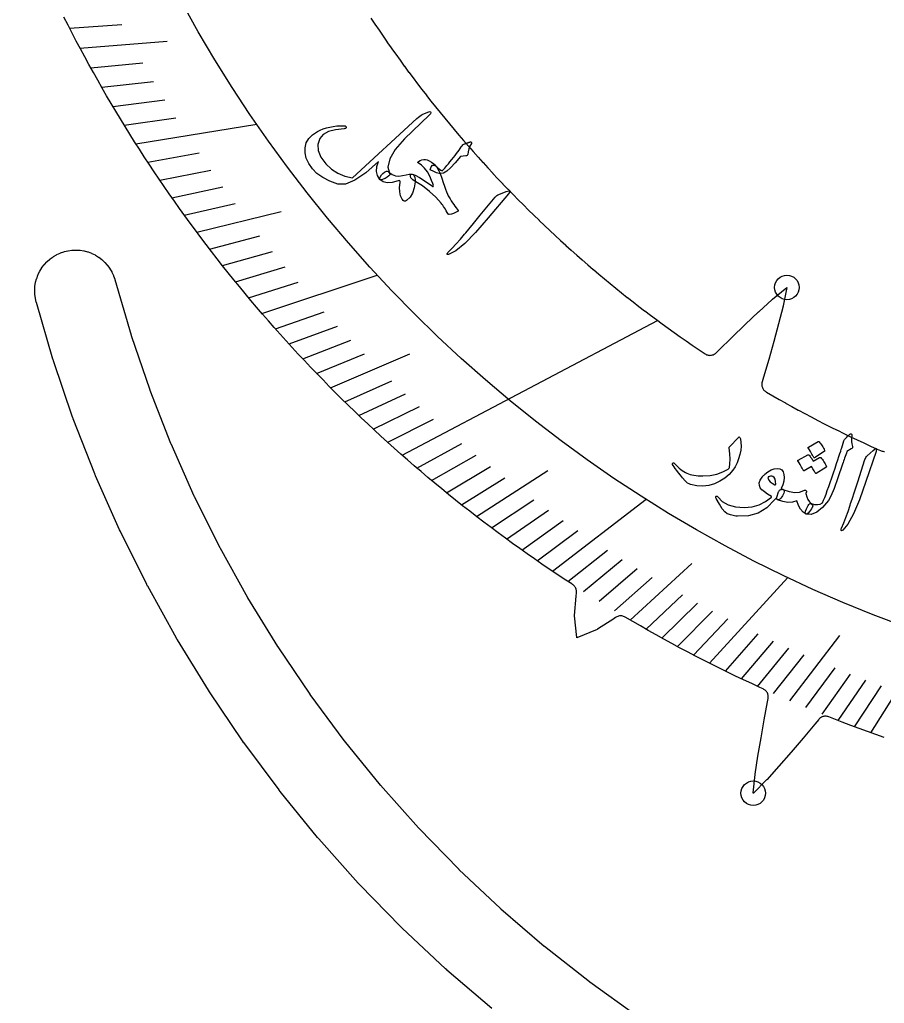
# Model space of a CAD drawing. Header units: millimetres. Extents: x -58 to 58, y -58 to 58.
# Drawn here: x -38.59 to -13.83, y -30.32 to -2.14 of the extents above; entities that cross this region are included whole.
import ezdxf

# ---------------------------------------------------------------- set-up
doc = ezdxf.new("R2010")
doc.units = ezdxf.units.MM
for name, color, linetype in [('CUT_INNER', 6, 'Continuous'), ('ENGRAVE', 7, 'Continuous'), ('ENGRAVE_FINE', 8, 'Continuous'), ('TEXT', 5, 'Continuous')]:
    doc.layers.add(name, color=color, linetype=linetype)

msp = doc.modelspace()

# ---------------------------------------------------------------- linework, layer by layer
at = {"layer": 'CUT_INNER'}
for points in [[(-13.834, -22.7099), (-14.0756, -22.6243), (-14.3168, -22.5372), (-14.5574, -22.4486), (-14.7974, -22.3585), (-15.0369, -22.267), (-15.2758, -22.174), (-15.4265, -22.1143), (-15.4494, -22.1065), (-15.4729, -22.1009), (-15.4969, -22.0976), (-15.521, -22.0967), (-15.5452, -22.0981), (-15.5691, -22.1019), (-15.5925, -22.1079), (-15.6153, -22.1162), (-15.6371, -22.1266), (-15.6578, -22.1391), (-15.6772, -22.1535), (-15.6952, -22.1697), (-15.7114, -22.1876), (-15.8226, -22.3224), (-15.8235, -22.3235), (-16.1617, -22.7243), (-16.5053, -23.1247), (-16.8524, -23.5235), (-16.8533, -23.5245), (-17.2026, -23.9173), (-17.2077, -23.9228), (-17.5833, -24.2973), (-17.5875, -24.3011), (-17.5873, -24.2959), (-17.536, -23.7675), (-17.535, -23.7601), (-17.4529, -23.2409), (-17.4527, -23.2396), (-17.365, -22.72), (-17.2735, -22.2007), (-17.1779, -21.6829), (-17.1776, -21.6815), (-17.1599, -21.5916), (-17.1564, -21.5679), (-17.1552, -21.5441), (-17.1563, -21.5202), (-17.1597, -21.4965), (-17.1652, -21.4733), (-17.173, -21.4507), (-17.1829, -21.429), (-17.1949, -21.4083), (-17.2087, -21.3888), (-17.2244, -21.3708), (-17.2417, -21.3543), (-17.2605, -21.3396), (-17.2806, -21.3267), (-17.3018, -21.3158), (-17.3991, -21.2716), (-17.6319, -21.1641), (-17.864, -21.0552), (-18.0954, -20.9449), (-18.3261, -20.8331), (-18.5562, -20.72), (-18.7855, -20.6054), (-19.0142, -20.4894), (-19.2421, -20.3721), (-19.4693, -20.2533), (-19.6958, -20.1332), (-19.9216, -20.0116), (-20.1465, -19.8887), (-20.3708, -19.7644), (-20.5942, -19.6387), (-20.8169, -19.5116), (-21.0388, -19.3832), (-21.2542, -19.2568), (-21.2757, -19.2455), (-21.2983, -19.2364), (-21.3217, -19.2295), (-21.3456, -19.2249), (-21.3698, -19.2227), (-21.3942, -19.2228), (-21.4184, -19.2253), (-21.4423, -19.2301), (-21.4655, -19.2373), (-21.488, -19.2466), (-21.5095, -19.2582), (-21.5297, -19.2717), (-21.5677, -19.2999), (-21.5757, -19.3054), (-22.0502, -19.6036), (-22.0547, -19.6062), (-22.0595, -19.6084), (-22.6334, -19.8468), (-22.6389, -19.8487), (-22.6397, -19.843), (-22.7, -19.2245), (-22.7003, -19.2192), (-22.7002, -19.214), (-22.6608, -18.655), (-22.6598, -18.6454), (-22.6486, -18.5701), (-22.6462, -18.5464), (-22.6461, -18.5225), (-22.6482, -18.4988), (-22.6527, -18.4754), (-22.6593, -18.4525), (-22.6681, -18.4303), (-22.6789, -18.4091), (-22.6917, -18.389), (-22.7064, -18.3702), (-22.7228, -18.3529), (-22.7408, -18.3372), (-22.7602, -18.3234), (-22.7848, -18.3074), (-22.9993, -18.167), (-23.2129, -18.0252), (-23.4256, -17.8821), (-23.6375, -17.7377), (-23.8484, -17.592), (-24.0585, -17.445), (-24.2677, -17.2968), (-24.4759, -17.1472), (-24.6832, -16.9964), (-24.8896, -16.8443), (-25.0951, -16.691), (-25.2996, -16.5364), (-25.5032, -16.3805), (-25.7058, -16.2234), (-25.9074, -16.0651), (-26.1081, -15.9055), (-26.3077, -15.7447), (-26.5064, -15.5826), (-26.7041, -15.4194), (-26.9008, -15.2549), (-27.0965, -15.0893), (-27.2911, -14.9224), (-27.4847, -14.7543), (-27.6773, -14.5851), (-27.8689, -14.4147), (-28.0594, -14.2431), (-28.2488, -14.0704), (-28.4372, -13.8964), (-28.6245, -13.7214), (-28.8107, -13.5452), (-28.9958, -13.3678), (-29.1799, -13.1893), (-29.3628, -13.0097), (-29.5447, -12.829), (-29.7254, -12.6472), (-29.905, -12.4642), (-30.0835, -12.2802), (-30.2609, -12.0951), (-30.4371, -11.9088), (-30.6122, -11.7215), (-30.7861, -11.5332), (-30.9588, -11.3437), (-31.1304, -11.1532), (-31.3008, -10.9617), (-31.4701, -10.7691), (-31.6381, -10.5755), (-31.805, -10.3809), (-31.9707, -10.1852), (-32.1352, -9.9885), (-32.2984, -9.7909), (-32.4604, -9.5922), (-32.6213, -9.3925), (-32.7809, -9.1919), (-32.9392, -8.9902), (-33.0963, -8.7876), (-33.2522, -8.5841), (-33.4068, -8.3796), (-33.5602, -8.1741), (-33.7123, -7.9677), (-33.8631, -7.7604), (-34.0126, -7.5522), (-34.1609, -7.343), (-34.3079, -7.133), (-34.4536, -6.922), (-34.598, -6.7101), (-34.7411, -6.4974), (-34.8829, -6.2838), (-35.0233, -6.0693), (-35.1625, -5.854), (-35.3003, -5.6378), (-35.4368, -5.4208), (-35.572, -5.203), (-35.7058, -4.9843), (-35.8383, -4.7648), (-35.9694, -4.5445), (-36.0992, -4.3234), (-36.2276, -4.1015), (-36.3547, -3.8788), (-36.4804, -3.6553), (-36.6047, -3.4311), (-36.7276, -3.2061), (-36.8492, -2.9804), (-36.9693, -2.7539), (-37.0881, -2.5267), (-37.2055, -2.2988), (-37.3215, -2.0702)], [(-28.5337, -2.0976), (-28.4186, -2.271), (-28.4178, -2.2723), (-28.3016, -2.4451), (-28.3007, -2.4463), (-28.1835, -2.6183), (-28.1826, -2.6196), (-28.0643, -2.7909), (-28.0634, -2.7922), (-27.9441, -2.9627), (-27.9432, -2.964), (-27.8228, -3.1338), (-27.8219, -3.1351), (-27.7005, -3.3042), (-27.6996, -3.3054), (-27.5771, -3.4738), (-27.5762, -3.475), (-27.4527, -3.6426), (-27.4518, -3.6438), (-27.3272, -3.8107), (-27.3263, -3.8119), (-27.2008, -3.978), (-27.1998, -3.9792), (-27.0733, -4.1445), (-27.0723, -4.1457), (-26.9448, -4.3102), (-26.9438, -4.3114), (-26.8152, -4.4751), (-26.8143, -4.4763), (-26.6847, -4.6393), (-26.6838, -4.6405), (-26.5532, -4.8026), (-26.5522, -4.8038), (-26.4206, -4.9651), (-26.4197, -4.9663), (-26.2871, -5.1268), (-26.2861, -5.128), (-26.1526, -5.2877), (-26.1516, -5.2889), (-26.0171, -5.4478), (-26.0161, -5.4489), (-25.8806, -5.607), (-25.8796, -5.6081), (-25.7431, -5.7654), (-25.7421, -5.7665), (-25.6047, -5.9229), (-25.6037, -5.924), (-25.4653, -6.0796), (-25.4643, -6.0807), (-25.3249, -6.2354), (-25.3239, -6.2365), (-25.1836, -6.3904), (-25.1826, -6.3915), (-25.0414, -6.5444), (-25.0403, -6.5456), (-24.8982, -6.6977), (-24.8971, -6.6988), (-24.754, -6.85), (-24.753, -6.8511), (-24.609, -7.0014), (-24.6079, -7.0025), (-24.463, -7.152), (-24.4619, -7.1531), (-24.316, -7.3016), (-24.315, -7.3027), (-24.1682, -7.4504), (-24.1671, -7.4515), (-24.0195, -7.5982), (-24.0184, -7.5993), (-23.8698, -7.7451), (-23.8687, -7.7462), (-23.7193, -7.8911), (-23.7182, -7.8922), (-23.5678, -8.0362), (-23.5667, -8.0373), (-23.4155, -8.1804), (-23.4144, -8.1814), (-23.2623, -8.3236), (-23.2612, -8.3246), (-23.1082, -8.4658), (-23.1071, -8.4669), (-22.9533, -8.6072), (-22.9521, -8.6082), (-22.7975, -8.7475), (-22.7963, -8.7485), (-22.6408, -8.8869), (-22.6396, -8.8879), (-22.4833, -9.0254), (-22.4821, -9.0264), (-22.3249, -9.1628), (-22.3237, -9.1638), (-22.1657, -9.2993), (-22.1645, -9.3003), (-22.0056, -9.4348), (-22.0044, -9.4358), (-21.8447, -9.5694), (-21.8436, -9.5704), (-21.683, -9.7029), (-21.6819, -9.7039), (-21.5205, -9.8355), (-21.5193, -9.8364), (-21.3572, -9.967), (-21.356, -9.968), (-21.1931, -10.0976), (-21.1919, -10.0985), (-21.0281, -10.2271), (-21.0269, -10.228), (-20.8624, -10.3556), (-20.8612, -10.3565), (-20.6959, -10.4831), (-20.6947, -10.484), (-20.5286, -10.6096), (-20.5274, -10.6105), (-20.3606, -10.735), (-20.3593, -10.7359), (-20.1918, -10.8594), (-20.1905, -10.8603), (-20.0222, -10.9828), (-20.0209, -10.9837), (-19.8518, -11.1051), (-19.8506, -11.106), (-19.6807, -11.2264), (-19.6795, -11.2273), (-19.5089, -11.3467), (-19.5077, -11.3475), (-19.3364, -11.4658), (-19.3351, -11.4667), (-19.1631, -11.584), (-19.1618, -11.5848), (-18.9891, -11.701), (-18.9878, -11.7019), (-18.9651, -11.7169), (-18.9441, -11.7294), (-18.922, -11.7398), (-18.8989, -11.748), (-18.8752, -11.7539), (-18.8511, -11.7575), (-18.8266, -11.7586), (-18.8022, -11.7574), (-18.7781, -11.7538), (-18.7544, -11.7479), (-18.7313, -11.7397), (-18.7092, -11.7293), (-18.6883, -11.7167), (-18.6686, -11.7022), (-18.6505, -11.6858), (-18.5749, -11.6106), (-18.5739, -11.6096), (-18.1979, -11.2438), (-17.8168, -10.8791), (-17.4323, -10.5162), (-17.4313, -10.5153), (-17.0452, -10.1586), (-17.0395, -10.1537), (-16.6287, -9.8175), (-16.6245, -9.8144), (-16.6253, -9.82), (-16.7281, -10.3403), (-16.7298, -10.3477), (-16.8623, -10.8563), (-16.8627, -10.8576), (-17.001, -11.3661), (-17.1429, -11.8739), (-17.2888, -12.3799), (-17.2892, -12.3812), (-17.331, -12.52), (-17.3367, -12.5431), (-17.3403, -12.5666), (-17.3415, -12.5903), (-17.3406, -12.6141), (-17.3373, -12.6377), (-17.3319, -12.6608), (-17.3243, -12.6833), (-17.3145, -12.705), (-17.3028, -12.7257), (-17.2891, -12.7452), (-17.2737, -12.7633), (-17.2566, -12.7798), (-17.238, -12.7946), (-17.2181, -12.8076), (-17.2107, -12.8119), (-17.2094, -12.8127), (-17.0292, -12.917), (-17.0279, -12.9178), (-16.8471, -13.0209), (-16.8457, -13.0217), (-16.6643, -13.1237), (-16.6629, -13.1245), (-16.4809, -13.2254), (-16.4795, -13.2262), (-16.2968, -13.326), (-16.2955, -13.3267), (-16.1122, -13.4254), (-16.1108, -13.4261), (-15.9269, -13.5237), (-15.9256, -13.5244), (-15.7411, -13.6209), (-15.7397, -13.6216), (-15.5546, -13.7169), (-15.5533, -13.7176), (-15.3676, -13.8118), (-15.3662, -13.8124), (-15.18, -13.9055), (-15.1786, -13.9062), (-14.9918, -13.998), (-14.9904, -13.9987), (-14.8031, -14.0894), (-14.8017, -14.0901), (-14.6138, -14.1797), (-14.6124, -14.1804), (-14.4239, -14.2688), (-14.4225, -14.2694), (-14.2335, -14.3567), (-14.2321, -14.3573), (-14.0426, -14.4435), (-14.0412, -14.4441), (-13.943, -14.488), (-13.9205, -14.4968), (-13.8973, -14.5033), (-13.8736, -14.5076), (-13.8496, -14.5096), (-13.8255, -14.5093)], [(-25.0732, -30.4742), (-26.3596, -29.3685), (-26.3617, -29.3667), (-26.3983, -29.3339), (-26.4003, -29.332), (-27.6364, -28.1704), (-27.6384, -28.1684), (-27.6735, -28.134), (-27.6754, -28.132), (-28.8588, -26.9167), (-28.8607, -26.9147), (-28.8942, -26.8788), (-28.8961, -26.8767), (-30.0244, -25.6101), (-30.0262, -25.608), (-30.0581, -25.5706), (-30.0598, -25.5685), (-31.1309, -24.2531), (-31.1326, -24.2509), (-31.1627, -24.2121), (-31.1644, -24.2099), (-32.176, -22.8483), (-32.1777, -22.8461), (-32.2061, -22.806), (-32.2077, -22.8037), (-33.1579, -21.3985), (-33.1594, -21.3962), (-33.186, -21.3549), (-33.1875, -21.3526), (-34.0744, -19.9067), (-34.0759, -19.9043), (-34.1006, -19.8618), (-34.102, -19.8594), (-34.9239, -18.3756), (-34.9252, -18.3731), (-34.9481, -18.3296), (-34.9493, -18.3272), (-35.7046, -16.8083), (-35.7059, -16.8058), (-35.7268, -16.7614), (-35.7279, -16.7588), (-36.4151, -15.208), (-36.4162, -15.2054), (-36.4351, -15.1601), (-36.4361, -15.1575), (-37.0538, -13.5777), (-37.0548, -13.5751), (-37.0717, -13.529), (-37.0726, -13.5264), (-37.6197, -11.9207), (-37.6205, -11.9181), (-37.6353, -11.8712), (-37.6361, -11.8686), (-38.1109, -10.2418), (-38.1125, -10.2359), (-38.1371, -10.1332), (-38.1394, -10.1212), (-38.1533, -10.0196), (-38.1544, -10.0074), (-38.1584, -9.9049), (-38.1582, -9.8926), (-38.1521, -9.7903), (-38.1508, -9.7781), (-38.1347, -9.6768), (-38.1322, -9.6648), (-38.1062, -9.5656), (-38.1025, -9.5539), (-38.067, -9.4577), (-38.0621, -9.4465), (-38.0173, -9.3542), (-38.0114, -9.3435), (-37.9578, -9.2561), (-37.9509, -9.246), (-37.8889, -9.1642), (-37.881, -9.1548), (-37.8114, -9.0796), (-37.8026, -9.071), (-37.7259, -9.003), (-37.7164, -8.9953), (-37.6334, -8.9351), (-37.6231, -8.9284), (-37.5346, -8.8766), (-37.5237, -8.8709), (-37.4306, -8.828), (-37.4192, -8.8235), (-37.3223, -8.79), (-37.3105, -8.7865), (-37.2108, -8.7626), (-37.1987, -8.7604), (-37.0971, -8.7464), (-37.0849, -8.7453), (-36.9825, -8.7414), (-36.9702, -8.7415), (-36.8678, -8.7476), (-36.8557, -8.749), (-36.7544, -8.7651), (-36.7424, -8.7676), (-36.6432, -8.7935), (-36.6315, -8.7972), (-36.5353, -8.8328), (-36.524, -8.8376), (-36.4318, -8.8824), (-36.4211, -8.8883), (-36.3337, -8.942), (-36.3235, -8.9489), (-36.2418, -9.0108), (-36.2324, -9.0187), (-36.1572, -9.0884), (-36.1486, -9.0971), (-36.0805, -9.1738), (-36.0729, -9.1834), (-36.0126, -9.2664), (-36.0059, -9.2766), (-35.9542, -9.3652), (-35.9485, -9.376), (-35.9056, -9.4692), (-35.9011, -9.4806), (-35.8665, -9.5804), (-35.8647, -9.5862), (-35.3983, -11.184), (-35.395, -11.1946), (-34.8674, -12.7432), (-34.8636, -12.7536), (-34.2678, -14.2773), (-34.2635, -14.2876), (-33.6007, -15.7833), (-33.596, -15.7934), (-32.8675, -17.2583), (-32.8624, -17.2681), (-32.0696, -18.6992), (-32.064, -18.7088), (-31.2086, -20.1034), (-31.2026, -20.1127), (-30.2861, -21.4679), (-30.2797, -21.477), (-29.304, -22.7902), (-29.2972, -22.799), (-28.2643, -24.0677), (-28.2571, -24.0761), (-27.1688, -25.2977), (-27.1613, -25.3059), (-26.0199, -26.478), (-26.012, -26.4858), (-24.8198, -27.6061), (-24.8116, -27.6136), (-23.5708, -28.6799), (-23.5623, -28.687), (-22.2754, -29.6973), (-22.2666, -29.7039), (-20.9362, -30.6561)]]:
    msp.add_lwpolyline(points, dxfattribs=at)
at = {"layer": 'ENGRAVE'}
for points in [[(-35.2619, -5.6983), (-31.803, -5.1394)], [(-31.6528, -10.5585), (-28.3547, -9.4583)], [(-27.635, -14.6225), (-20.3304, -10.7574)], [(-23.3338, -17.9441), (-20.6515, -15.8814)], [(-14.2198, -22.5724), (-10.0486, -15.951)], [(-18.8404, -20.5778), (-16.5928, -18.1229)]]:
    msp.add_lwpolyline(points, dxfattribs=at)
for centre, radius in [((0, 16.7167), 38.5892), ((-16.6241, -9.8137), 0.351), ((-17.5878, -24.3018), 0.351)]:
    msp.add_circle(centre, radius, dxfattribs=at)
at = {"layer": 'ENGRAVE_FINE'}
for points in [[(-37.163, -2.3816), (-35.6682, -2.2858)], [(-36.8624, -2.9557), (-34.3687, -2.7557)], [(-36.555, -3.5212), (-35.0647, -3.3776)], [(-36.241, -4.0782), (-34.7538, -3.9108)], [(-35.9207, -4.6267), (-34.4369, -4.4356)], [(-35.5943, -5.1667), (-34.1144, -4.9519)], [(-34.9239, -6.2215), (-33.4531, -5.9595)], [(-34.5802, -6.7364), (-33.1147, -6.4509)], [(-34.2312, -7.2428), (-32.7714, -6.934)], [(-33.8771, -7.741), (-32.4234, -7.4089)], [(-33.5179, -8.231), (-31.1008, -7.6374)], [(-33.1539, -8.7127), (-31.7138, -8.3343)], [(-32.7853, -9.1863), (-31.3526, -8.7849)], [(-32.4121, -9.6517), (-30.9874, -9.2275)], [(-32.0346, -10.1091), (-30.6182, -9.6622)], [(-31.2671, -10.9999), (-29.8687, -10.5079)], [(-30.8774, -11.4333), (-29.4886, -10.9191)], [(-30.4839, -11.8589), (-29.1052, -11.3226)], [(-30.0869, -12.2767), (-28.7186, -11.7184)], [(-29.6863, -12.6868), (-27.4198, -11.7182)], [(-29.2823, -13.0891), (-27.9363, -12.4874)], [(-28.8751, -13.4838), (-27.5408, -12.8607)], [(-28.4647, -13.8709), (-27.1425, -13.2266)], [(-28.0513, -14.2504), (-26.7417, -13.5851)], [(-27.2159, -14.9871), (-25.9325, -14.2804)], [(-26.7941, -15.3444), (-25.5244, -14.6173)], [(-26.3697, -15.6944), (-25.1141, -14.9471)], [(-25.5134, -16.3726), (-23.4666, -15.0591)], [(-25.9427, -16.0371), (-24.7017, -15.2699)], [(-25.0818, -16.701), (-23.8708, -15.8947)], [(-24.6479, -17.0223), (-23.4526, -16.1967)], [(-24.2119, -17.3365), (-23.0325, -16.492)], [(-23.7738, -17.6438), (-22.6108, -16.7806)], [(-22.8919, -18.2376), (-21.7625, -17.3378)], [(-22.4481, -18.5242), (-21.3361, -17.6066)], [(-21.1065, -19.3437), (-19.3414, -17.726)], [(-22.0026, -18.8041), (-20.9083, -17.8689)], [(-21.5553, -19.0772), (-20.4791, -18.1247)], [(-20.6561, -19.6035), (-19.6169, -18.6173)], [(-20.2043, -19.8568), (-19.1841, -18.8542)], [(-19.751, -20.1036), (-18.7501, -19.0848)], [(-19.2963, -20.3439), (-18.315, -19.3093)], [(-18.3831, -20.8053), (-17.4419, -19.7401)], [(-17.9247, -21.0264), (-17.004, -19.9464)], [(-16.5427, -21.6522), (-15.1123, -19.7799)], [(-17.4651, -21.2412), (-16.5652, -20.1467)], [(-17.0045, -21.4498), (-16.1255, -20.3411)], [(-16.08, -21.8485), (-15.2439, -20.7124)], [(-15.6163, -22.0385), (-14.802, -20.8894)], [(-15.1517, -22.2225), (-14.3594, -21.0606)], [(-14.6862, -22.4005), (-13.9162, -21.2261)]]:
    msp.add_lwpolyline(points, dxfattribs=at)
at = {"layer": 'TEXT'}
for points in [[(-27.5707, -5.5595), (-27.8374, -5.8588), (-27.996, -6.1273), (-28.0463, -6.3649), (-27.9883, -6.5707), (-27.9944, -6.5921), (-28.02, -6.6189), (-28.0651, -6.651), (-28.1297, -6.6884), (-28.1823, -6.7158), (-28.224, -6.7304), (-28.2548, -6.7322), (-28.2746, -6.7212), (-28.3419, -6.6109), (-28.3714, -6.4879), (-28.363, -6.3527), (-28.3167, -6.2053), (-28.6831, -6.5277), (-28.9983, -6.7436), (-29.2631, -6.852), (-29.4775, -6.8524), (-29.7137, -6.7678), (-29.9146, -6.6659), (-30.0798, -6.5474), (-30.2091, -6.4129), (-30.3139, -6.2599), (-30.3838, -6.1081), (-30.4189, -5.9579), (-30.4193, -5.8097), (-30.3844, -5.6703), (-30.3139, -5.5465), (-30.208, -5.4381), (-30.0669, -5.345), (-29.9843, -5.3052), (-29.8977, -5.2708), (-29.8071, -5.2418), (-29.7124, -5.2182), (-29.6137, -5.2001), (-29.5107, -5.1877), (-29.4035, -5.1808), (-29.2921, -5.1794), (-29.2785, -5.1815), (-29.2665, -5.1859), (-29.2562, -5.1928), (-29.2475, -5.202), (-29.2424, -5.2112), (-29.2402, -5.221), (-29.2411, -5.2313), (-29.245, -5.2421), (-29.2523, -5.252), (-29.2632, -5.2593), (-29.2778, -5.2641), (-29.2959, -5.2663), (-29.5478, -5.2939), (-29.749, -5.3498), (-29.8992, -5.4349), (-29.998, -5.5499), (-30.0537, -5.7143), (-30.0431, -5.8906), (-29.9661, -6.0783), (-29.8221, -6.2764), (-29.6632, -6.4273), (-29.4823, -6.5446), (-29.28, -6.6279), (-29.0568, -6.677), (-27.2143, -4.9746), (-27.1699, -4.9344), (-27.1307, -4.9024), (-27.0969, -4.8785), (-27.0682, -4.8627), (-26.8539, -4.7772), (-26.8233, -4.7853), (-26.8153, -4.8048), (-26.83, -4.8357), (-26.8674, -4.8781)], [(-25.7789, -5.6757), (-25.7626, -5.6703), (-25.7477, -5.6653), (-25.7343, -5.6608), (-25.7224, -5.6566), (-25.7121, -5.653), (-25.7036, -5.6501), (-25.697, -5.6479), (-25.6922, -5.6465), (-25.6824, -5.6454), (-25.6738, -5.6466), (-25.6663, -5.6499), (-25.66, -5.6554), (-25.6556, -5.6622), (-25.6538, -5.6695), (-25.6545, -5.6774), (-25.6579, -5.6858), (-25.6989, -5.7667), (-25.7302, -5.8463), (-25.7515, -5.9244), (-25.7631, -6.0011), (-25.7677, -6.0192), (-25.7779, -6.0329), (-25.7939, -6.0423), (-25.8155, -6.0473), (-25.9676, -6.0639), (-26.124, -6.2483), (-26.2502, -6.3827), (-26.3601, -6.4785), (-26.4538, -6.5356), (-26.5315, -6.5538), (-26.5833, -6.5474), (-26.6509, -6.5277), (-26.7343, -6.4946), (-26.8334, -6.4479), (-26.8114, -6.3555), (-26.7746, -6.309), (-26.7233, -6.3083), (-26.6575, -6.3531), (-26.6131, -6.3917), (-26.5711, -6.4246), (-26.5315, -6.4518), (-26.4943, -6.4734), (-26.4815, -6.4631), (-26.4645, -6.4467), (-26.4436, -6.424), (-26.4186, -6.3951), (-26.3892, -6.3601), (-26.3551, -6.3189), (-26.3163, -6.2715), (-26.2728, -6.218), (-26.219, -6.1522), (-26.1689, -6.0902), (-26.1226, -6.0318), (-26.0801, -5.9771), (-26.0414, -5.9257), (-26.0064, -5.8774), (-25.9752, -5.8322), (-25.9478, -5.7899), (-25.9252, -5.757), (-25.9053, -5.7322), (-25.8881, -5.7155), (-25.8735, -5.707), (-25.8569, -5.7027), (-25.8356, -5.696), (-25.8096, -5.6871), (-25.7789, -5.6757)], [(-27.173, -6.2088), (-27.1223, -6.1817), (-27.0721, -6.1628), (-27.0224, -6.1518), (-26.9731, -6.1488), (-26.9187, -6.1585), (-26.8611, -6.1825), (-26.8002, -6.2209), (-26.736, -6.2734), (-26.7039, -6.3046), (-26.6746, -6.3369), (-26.6481, -6.3705), (-26.6244, -6.4054), (-26.6032, -6.4412), (-26.584, -6.4777), (-26.567, -6.5148), (-26.5521, -6.5527), (-26.5066, -6.6861), (-26.465, -6.805), (-26.4274, -6.9095), (-26.3941, -6.9995), (-26.3651, -7.0753), (-26.3402, -7.137), (-26.3195, -7.1846), (-26.3032, -7.218), (-26.2677, -7.2775), (-26.2322, -7.334), (-26.1968, -7.3875), (-26.1615, -7.438), (-26.127, -7.4854), (-26.0943, -7.5295), (-26.0633, -7.5702), (-26.0341, -7.6076), (-26.0305, -7.6145), (-26.0321, -7.6219), (-26.0389, -7.6298), (-26.0509, -7.6382), (-26.1076, -7.6698), (-26.1665, -7.695), (-26.2274, -7.714), (-26.2904, -7.7267), (-26.2991, -7.7264), (-26.3071, -7.7235), (-26.3144, -7.718), (-26.3209, -7.71), (-26.3486, -7.6621), (-26.3756, -7.6164), (-26.402, -7.573), (-26.4277, -7.5319), (-26.4529, -7.4933), (-26.4775, -7.4577), (-26.5016, -7.425), (-26.5251, -7.3952), (-26.6756, -7.2245), (-26.8539, -7.0618), (-27.0601, -6.9067), (-27.2944, -6.7585), (-27.3338, -6.7317), (-27.3645, -6.7023), (-27.3864, -6.6703), (-27.3996, -6.6356), (-27.403, -6.6047), (-27.3954, -6.5838), (-27.3769, -6.5729), (-27.3475, -6.5719), (-27.2634, -6.5993), (-27.1401, -6.6656), (-26.9774, -6.7703), (-26.7747, -6.9125), (-26.7656, -6.9173), (-26.7583, -6.92), (-26.7528, -6.9206), (-26.7491, -6.9192), (-26.7461, -6.891), (-26.7621, -6.8335), (-26.797, -6.7467), (-26.8504, -6.6306), (-26.9177, -6.5062), (-26.9946, -6.4001), (-27.0815, -6.3121), (-27.1786, -6.242), (-27.1876, -6.2353), (-27.1896, -6.2275), (-27.1847, -6.2187), (-27.173, -6.2088)], [(-27.3272, -6.5787), (-27.2986, -6.6194), (-27.2797, -6.6684), (-27.2704, -6.7257), (-27.2708, -6.7915), (-27.294, -6.9631), (-27.3414, -7.109), (-27.4136, -7.2292), (-27.5108, -7.3234), (-27.5464, -7.3418), (-27.5789, -7.342), (-27.6083, -7.3239), (-27.6347, -7.2877), (-27.6816, -7.1872), (-27.7079, -7.0735), (-27.7134, -6.9468), (-27.6981, -6.8072), (-27.6969, -6.7781), (-27.7063, -6.7606), (-27.7265, -6.7546), (-27.7574, -6.7601), (-27.9234, -6.8047), (-28.0655, -6.8126), (-28.1835, -6.7837), (-28.277, -6.7183), (-28.2817, -6.7076), (-28.2815, -6.6928), (-28.2762, -6.6739), (-28.266, -6.6508), (-28.228, -6.5921), (-28.1884, -6.5455), (-28.1472, -6.5109), (-28.1044, -6.4883), (-28.084, -6.4841), (-28.0635, -6.4858), (-28.0428, -6.4934), (-28.022, -6.507), (-27.9292, -6.5744), (-27.8333, -6.6142), (-27.7344, -6.6264), (-27.6327, -6.6111), (-27.5263, -6.5842), (-27.4399, -6.5698), (-27.3736, -6.5679), (-27.3272, -6.5787)], [(-24.6606, -7.0663), (-24.5884, -7.043), (-24.5526, -7.0457), (-24.553, -7.0744), (-24.5897, -7.1291), (-25.1793, -7.8159), (-25.5408, -8.2378), (-25.8491, -8.5548), (-26.1053, -8.7658), (-26.3098, -8.8703), (-26.3313, -8.8739), (-26.3459, -8.8727), (-26.3536, -8.8668), (-26.3544, -8.8561), (-26.3512, -8.8438), (-26.3444, -8.8307), (-26.334, -8.8167), (-26.3199, -8.8018), (-26.2055, -8.6908), (-26.0893, -8.5678), (-25.9712, -8.4329), (-25.8512, -8.286), (-25.8192, -8.2483), (-25.7336, -8.1456), (-25.5944, -7.9779), (-25.4012, -7.7455), (-24.9753, -7.2275), (-24.9509, -7.2017), (-24.9261, -7.1803), (-24.9009, -7.1635), (-24.8752, -7.151)], [(-14.9593, -14.1462), (-14.9119, -14.1025), (-14.8746, -14.0676), (-14.8475, -14.0416), (-14.8306, -14.0245), (-14.8188, -14.0141), (-14.8072, -14.0082), (-14.7959, -14.0067), (-14.7848, -14.0098), (-14.7742, -14.0174), (-14.7676, -14.0282), (-14.7649, -14.0423), (-14.7662, -14.0595), (-14.7742, -14.1432), (-14.7735, -14.2223), (-14.7641, -14.2968), (-14.7461, -14.3668), (-14.742, -14.3883), (-14.7472, -14.408), (-14.7617, -14.4258), (-14.7856, -14.4417), (-14.9046, -14.5114), (-14.9218, -14.5597), (-14.9386, -14.6073), (-14.955, -14.654), (-14.971, -14.6999), (-14.9866, -14.745), (-15.0017, -14.7892), (-15.0165, -14.8326), (-15.0308, -14.8752), (-15.1632, -15.2696), (-15.2737, -15.5746), (-15.363, -15.7898), (-15.4317, -15.915), (-15.6056, -16.1189), (-15.7706, -16.252), (-15.9264, -16.3142), (-16.0725, -16.3055), (-16.0759, -16.3038), (-16.0793, -16.3022), (-16.0827, -16.3005), (-16.086, -16.2989), (-16.097, -16.2705), (-16.089, -16.2217), (-16.0622, -16.1524), (-16.0165, -16.0626), (-15.997, -16.0307), (-15.9757, -16.0109), (-15.9526, -16.0032), (-15.9276, -16.0077), (-15.8347, -16.0321), (-15.7493, -16.0357), (-15.6717, -16.0186), (-15.6019, -15.9808), (-15.5715, -15.91), (-15.5389, -15.8285), (-15.5039, -15.7363), (-15.4666, -15.6336), (-15.4269, -15.5207), (-15.3849, -15.3983), (-15.3404, -15.2664), (-15.2934, -15.1249), (-15.246, -14.9864), (-15.2037, -14.8618), (-15.1665, -14.7511), (-15.1344, -14.6542), (-15.107, -14.5714), (-15.0839, -14.5028), (-15.0653, -14.4485), (-15.0511, -14.4084), (-14.9913, -14.2043), (-14.9833, -14.1852), (-14.9752, -14.1691), (-14.9672, -14.1561), (-14.9593, -14.1462)], [(-18.0079, -14.1078), (-18.0027, -14.1031), (-17.9979, -14.0998), (-17.9934, -14.0979), (-17.9892, -14.0974), (-17.9798, -14.1018), (-17.9713, -14.1121), (-17.9636, -14.1283), (-17.9567, -14.1504), (-17.9392, -14.2529), (-17.9355, -14.3615), (-17.9456, -14.4765), (-17.9696, -14.5977), (-18.0055, -14.7224), (-18.0507, -14.8396), (-18.1054, -14.9493), (-18.1696, -15.0514), (-18.2773, -15.1726), (-18.4008, -15.2772), (-18.5403, -15.3651), (-18.6959, -15.4361), (-18.8622, -15.4852), (-19.0319, -15.5047), (-19.2048, -15.4943), (-19.3806, -15.4541), (-19.4249, -15.4384), (-19.4656, -15.4168), (-19.5026, -15.3891), (-19.5361, -15.3556), (-19.608, -15.27), (-19.6722, -15.1918), (-19.7287, -15.1211), (-19.7776, -15.0578), (-19.8187, -15.0022), (-19.852, -14.9544), (-19.8774, -14.9144), (-19.895, -14.8823), (-19.8977, -14.874), (-19.8988, -14.8668), (-19.8983, -14.8606), (-19.8962, -14.8555), (-19.8918, -14.8498), (-19.8864, -14.8453), (-19.8801, -14.842), (-19.8728, -14.8397), (-19.865, -14.8395), (-19.8573, -14.8419), (-19.8495, -14.847), (-19.8418, -14.8549), (-19.7956, -14.9039), (-19.75, -14.9487), (-19.7052, -14.9895), (-19.6613, -15.0261), (-19.6176, -15.0589), (-19.574, -15.088), (-19.5305, -15.1136), (-19.4869, -15.1356), (-19.4416, -15.1545), (-19.3929, -15.1708), (-19.3407, -15.1846), (-19.285, -15.1959), (-19.2258, -15.2043), (-19.163, -15.2098), (-19.0964, -15.2122), (-19.0263, -15.2117), (-18.8221, -15.1964), (-18.634, -15.1591), (-18.4622, -15.1), (-18.3065, -15.0194), (-18.2953, -15.0121), (-18.2855, -15.0018), (-18.2773, -14.9885), (-18.2706, -14.9722), (-18.2529, -14.8632), (-18.2485, -14.7331), (-18.2571, -14.582), (-18.2783, -14.41), (-18.2779, -14.4001), (-18.2763, -14.392), (-18.2736, -14.3856), (-18.2698, -14.3809)], [(-15.7327, -14.2305), (-15.7267, -14.2284), (-15.7199, -14.2288), (-15.7124, -14.2316), (-15.7041, -14.2368), (-15.6791, -14.2647), (-15.6557, -14.2932), (-15.6339, -14.3226), (-15.6136, -14.3526), (-15.5948, -14.3836), (-15.5774, -14.416), (-15.5613, -14.4498), (-15.5466, -14.4848), (-15.5443, -14.4961), (-15.5449, -14.5053), (-15.5484, -14.5125), (-15.555, -14.5177), (-15.8338, -14.6908), (-15.8417, -14.6925), (-15.8491, -14.6892), (-15.8561, -14.6811), (-15.8625, -14.668), (-15.8682, -14.6569), (-15.8775, -14.6399), (-15.8902, -14.6169), (-15.9065, -14.588), (-15.9266, -14.553), (-15.951, -14.5117), (-15.9796, -14.4639), (-16.0124, -14.4099), (-16.0162, -14.4017), (-16.0169, -14.3952), (-16.0143, -14.3903), (-16.0086, -14.387)], [(-15.6854, -14.6829), (-15.6793, -14.6808), (-15.6725, -14.6812), (-15.6648, -14.6839), (-15.6564, -14.6891), (-15.6309, -14.717), (-15.6069, -14.7456), (-15.5846, -14.7749), (-15.5638, -14.805), (-15.5444, -14.836), (-15.5265, -14.8684), (-15.5099, -14.9022), (-15.4947, -14.9373), (-15.493, -14.9466), (-15.4943, -14.9549), (-15.4986, -14.9623), (-15.506, -14.9687), (-15.7853, -15.1429), (-15.7912, -15.1441), (-15.7975, -15.1409), (-15.8042, -15.1335), (-15.8113, -15.1218), (-15.8158, -15.1139), (-15.823, -15.1016), (-15.8328, -15.0849), (-15.8452, -15.0638), (-15.8603, -15.0385), (-15.8782, -15.0092), (-15.8989, -14.976), (-15.9223, -14.9387), (-16.1286, -15.0654), (-16.1366, -15.067), (-16.1441, -15.0637), (-16.1511, -15.0555), (-16.1577, -15.0423), (-16.1635, -15.0311), (-16.1729, -15.014), (-16.1858, -14.9909), (-16.2023, -14.9618), (-16.2228, -14.9265), (-16.2475, -14.8848), (-16.2766, -14.8368), (-16.3098, -14.7823), (-16.3123, -14.7748), (-16.312, -14.7687), (-16.3088, -14.7641), (-16.3029, -14.761), (-16.0245, -14.6063), (-16.0184, -14.6043), (-16.0116, -14.6047), (-16.004, -14.6075), (-15.9956, -14.6128), (-15.9776, -14.6327), (-15.9602, -14.6531), (-15.9432, -14.674), (-15.9267, -14.6954), (-15.911, -14.7174), (-15.8964, -14.7401), (-15.8829, -14.7635), (-15.8705, -14.7877)], [(-14.1579, -14.4815), (-14.0993, -14.4333), (-14.065, -14.4226), (-14.0549, -14.4494), (-14.0688, -14.5137), (-14.3638, -15.3695), (-14.5443, -15.895), (-14.714, -16.3033), (-14.8744, -16.5939), (-15.026, -16.7664), (-15.0447, -16.7777), (-15.0587, -16.782), (-15.0681, -16.7793), (-15.0727, -16.7696), (-15.0742, -16.7571), (-15.0728, -16.7424), (-15.0682, -16.7255), (-15.0607, -16.7064), (-14.9952, -16.5611), (-14.9325, -16.404), (-14.8725, -16.235), (-14.8151, -16.0542), (-14.7992, -16.0074), (-14.7576, -15.8803), (-14.6899, -15.6731), (-14.596, -15.3859), (-14.391, -14.7473), (-14.3779, -14.7144), (-14.3627, -14.6854), (-14.3454, -14.6604), (-14.3262, -14.6394)], [(-16.9754, -15.8962), (-17.1939, -16.1238), (-17.4441, -16.2788), (-17.7263, -16.3602), (-18.0402, -16.367), (-18.0813, -16.3625), (-18.1212, -16.3568), (-18.16, -16.3499), (-18.1975, -16.3417), (-18.2335, -16.3322), (-18.2677, -16.3213), (-18.3, -16.3091), (-18.3305, -16.2955), (-18.3974, -16.2453), (-18.4731, -16.1558), (-18.5571, -16.0268), (-18.6488, -15.8583), (-18.6568, -15.8371), (-18.6587, -15.8198), (-18.6547, -15.8064), (-18.6446, -15.7971), (-18.6317, -15.7928), (-18.6191, -15.7948), (-18.6067, -15.8029), (-18.5945, -15.8173), (-18.4735, -15.9467), (-18.3078, -16.0396), (-18.0981, -16.0952), (-17.8451, -16.1129), (-17.6216, -16.0938), (-17.417, -16.0391), (-17.2315, -15.9492), (-17.0649, -15.8245), (-17.0625, -15.8183), (-17.0619, -15.8126), (-17.0632, -15.8075), (-17.0664, -15.803), (-17.1772, -15.7363), (-17.2673, -15.6717), (-17.3368, -15.6095), (-17.3857, -15.5498), (-17.4126, -15.4835), (-17.413, -15.4117), (-17.3869, -15.3343), (-17.3345, -15.2512), (-17.3264, -15.2408), (-17.3179, -15.2304), (-17.3088, -15.22), (-17.2993, -15.2096), (-17.2891, -15.1991), (-17.2781, -15.1881), (-17.2665, -15.1768), (-17.2541, -15.1651), (-17.1659, -15.0932), (-17.0783, -15.0414), (-16.9913, -15.0095), (-16.9048, -14.9976), (-16.8278, -15.0067), (-16.7695, -15.0381), (-16.7297, -15.0919), (-16.7083, -15.1681), (-16.7032, -15.2611), (-16.7141, -15.3602), (-16.741, -15.4654), (-16.784, -15.5768), (-16.7775, -15.5801), (-16.771, -15.5831), (-16.7647, -15.5857), (-16.7584, -15.588), (-16.7522, -15.5904), (-16.7458, -15.593), (-16.7394, -15.596), (-16.7328, -15.5992), (-16.713, -15.6154), (-16.7029, -15.6385), (-16.7027, -15.6684), (-16.7122, -15.7051), (-16.7277, -15.7429), (-16.7472, -15.7792), (-16.7706, -15.814), (-16.798, -15.8472), (-16.8256, -15.8746), (-16.8496, -15.892), (-16.87, -15.8993), (-16.8868, -15.8966), (-16.95, -15.8638), (-16.9535, -15.8695), (-16.9589, -15.8768), (-16.9662, -15.8857), (-16.9754, -15.8962)], [(-16.9429, -15.448), (-16.9459, -15.3702), (-16.9613, -15.3082), (-16.9891, -15.262), (-17.0294, -15.2314), (-17.0594, -15.2243), (-17.0887, -15.2227), (-17.1173, -15.2267), (-17.1452, -15.2362), (-17.1564, -15.2433), (-17.1631, -15.2538), (-17.1653, -15.2678), (-17.1631, -15.2851), (-17.1451, -15.3326), (-17.1069, -15.3788), (-17.0485, -15.4237), (-16.9698, -15.4671), (-16.9607, -15.4698), (-16.9532, -15.4675), (-16.9473, -15.4602), (-16.9429, -15.448)], [(-15.9276, -16.0077), (-15.9052, -16.0291), (-15.8901, -16.0474), (-15.8823, -16.0627), (-15.8817, -16.075), (-15.8864, -16.0911), (-15.8944, -16.1097), (-15.9057, -16.1308), (-15.9202, -16.1544), (-15.9717, -16.2279), (-16.0142, -16.2776), (-16.0478, -16.3034), (-16.0725, -16.3055), (-16.1573, -16.2484), (-16.2295, -16.166), (-16.2889, -16.0584), (-16.3352, -15.9255), (-16.4615, -15.9628), (-16.5961, -15.9702), (-16.7391, -15.9476), (-16.8901, -15.8949), (-16.9037, -15.8839), (-16.9112, -15.8684), (-16.9127, -15.8482), (-16.908, -15.8234), (-16.8632, -15.6725), (-16.8581, -15.6557), (-16.8482, -15.6398), (-16.8336, -15.6249), (-16.8143, -15.6109), (-16.7957, -15.6018), (-16.7768, -15.5972), (-16.7575, -15.5968), (-16.7378, -15.6008), (-16.5584, -15.6621), (-16.3986, -15.6876), (-16.2588, -15.6777), (-16.1392, -15.6327), (-16.1243, -15.6257), (-16.1095, -15.6228), (-16.0947, -15.624), (-16.0798, -15.6294), (-16.0677, -15.6377), (-16.0612, -15.6478), (-16.0602, -15.6599), (-16.0648, -15.6738), (-16.0705, -15.6864), (-16.0746, -15.6977), (-16.077, -15.7078), (-16.0778, -15.7166), (-16.055, -15.8108), (-16.0223, -15.8907), (-15.9798, -15.9564), (-15.9276, -16.0077)]]:
    msp.add_lwpolyline(points, close=True, dxfattribs=at)

doc.saveas('drawing.dxf')
